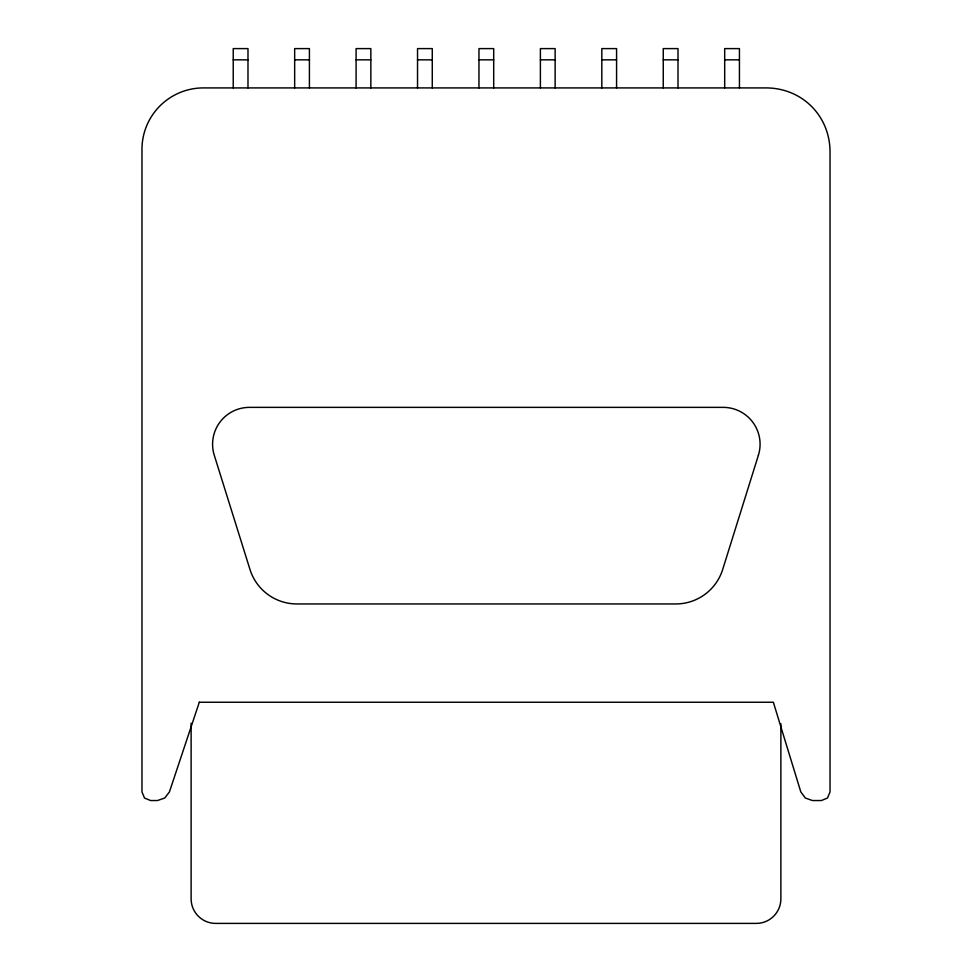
<?xml version="1.0" encoding="UTF-8"?>
<svg xmlns="http://www.w3.org/2000/svg" width="972" height="972" viewBox="0 0 972 972"><rect width="100%" height="100%" fill="white"/><g stroke="black" fill="none" stroke-linecap="round" stroke-linejoin="round"><path stroke-width="1.46" d="M233.231 59.839L247.982 59.839M294.662 59.839L309.412 59.839M356.092 59.839L370.842 59.839M417.535 59.839L432.273 59.839M478.965 59.839L493.703 59.839M540.396 59.839L555.134 59.839M601.826 59.839L616.576 59.839M663.256 59.839L678.006 59.839M724.687 59.839L739.437 59.839M780.881 723.788L780.881 898.833A24.567 24.567 0 0 1 756.301 923.4L215.699 923.4A24.567 24.567 0 0 1 191.12 898.833L191.12 723.241M739.437 87.917L739.437 48.6L724.687 48.6L724.687 87.917M678.006 87.917L678.006 48.6L663.256 48.6L663.256 87.917M616.576 87.917L616.576 48.6L601.826 48.6L601.826 87.917M555.134 87.917L555.134 48.6L540.396 48.6L540.396 87.917M493.703 87.917L493.703 48.6L478.965 48.6L478.965 87.917M432.273 87.917L432.273 48.6L417.535 48.6L417.535 87.917M370.842 87.917L370.842 48.6L356.092 48.6L356.092 87.917M309.412 87.917L309.412 48.6L294.662 48.6L294.662 87.917M247.982 87.917L247.982 48.6L233.231 48.6L233.231 87.917M758.403 455.224L722.694 569.458A49.147 49.147 0 0 1 675.783 603.952L296.873 603.952A49.147 49.147 0 0 1 249.974 569.458L214.265 455.224A36.863 36.863 0 0 1 249.452 407.365L723.217 407.365A36.863 36.863 0 0 1 758.403 455.224M199.309 702.246L169.42 791.937L164.73 798.012L157.488 800.539L150.575 800.539L144.5 798.012L141.973 791.937L141.973 148.655A61.43 61.43 0 0 1 202.723 87.917L765.183 87.917C801.949 87.529 830.404 115.996 830.027 152.75L830.027 791.937L827.5 798.012L821.425 800.539L812.446 800.539L805.314 798.012L800.819 791.937L773.348 702.246L199.309 702.246"/></g></svg>
